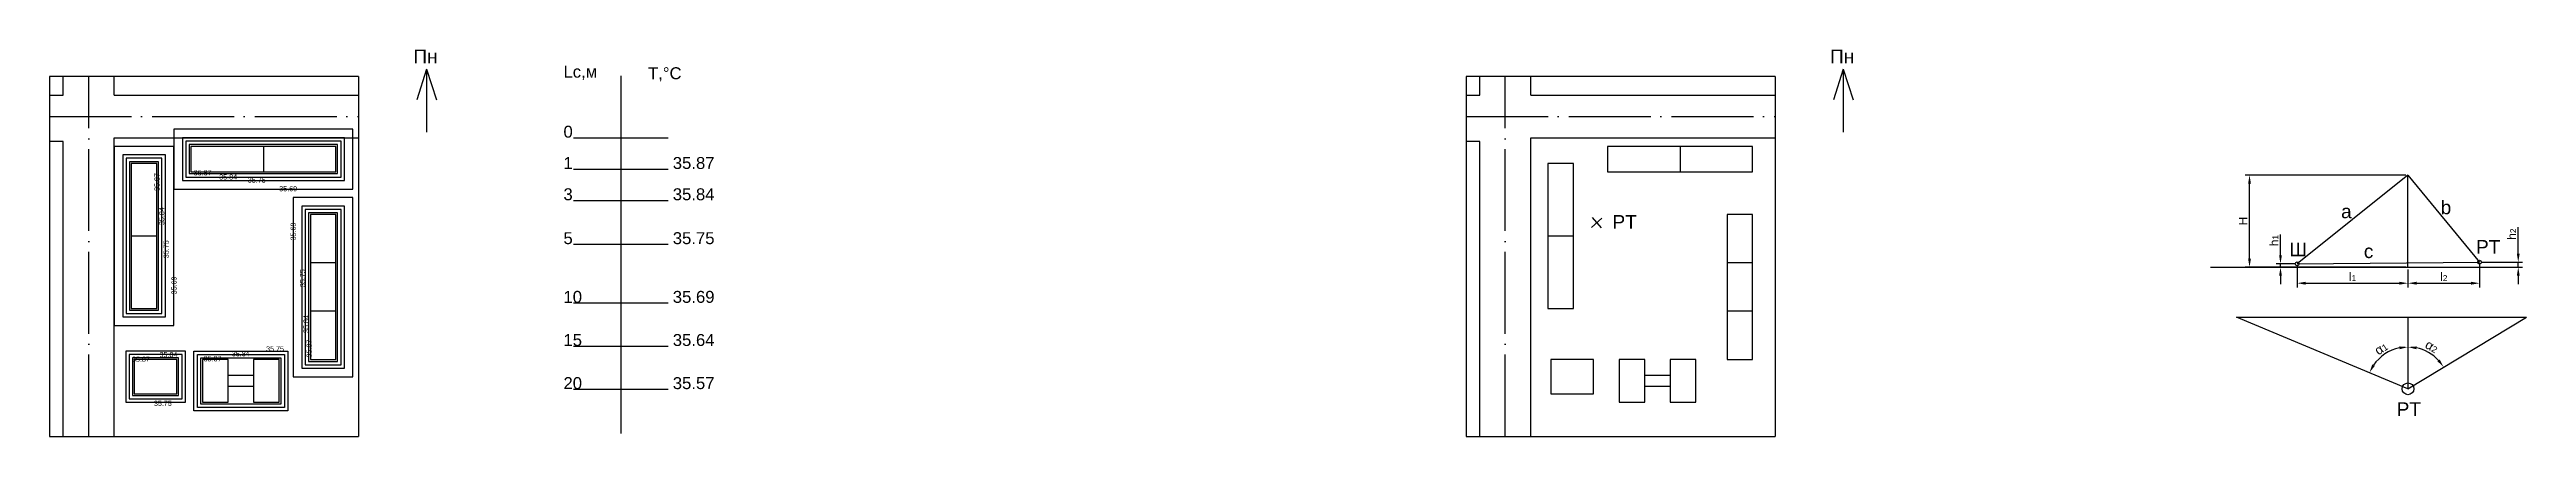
# Model space of a CAD drawing. Header units: millimetres. Extents: x 5083 to 5809, y 1337 to 1450.
import ezdxf

# ---------------------------------------------------------------- set-up
doc = ezdxf.new("R2010")
doc.units = ezdxf.units.MM
doc.linetypes.add('ACAD_ISO04W100', pattern=[30, 24, -3, 0, -3])
doc.styles.get("Standard").update_dxf_attribs({"font": 'arial.ttf'})
doc.dimstyles.new('ISO-25', dxfattribs={"dimtxt": 2.5, "dimasz": 2.5, "dimexe": 1.25, "dimexo": 0.625, "dimtad": 1, "dimtxsty": 'Standard', "dimcen": 2.5, "dimadec": 0, "dimazin": 0, "dimtfac": 1, "dimtmove": 0, "dimatfit": 3, "dimfxl": 1, "dimarcsym": 0})

# ---------------------------------------------------------------- blocks, each defined once
blk = doc.blocks.new('*D2')
at = {"color": 0, "lineweight": -2, "transparency": 16777216}
for p, q in [((5806.79, 1390.11), (5806.79, 1397.87)), ((5796.08, 1387.61), (5808.04, 1387.61)), ((5806.79, 1386.11), (5806.79, 1387.61)), ((5796.08, 1386.11), (5808.04, 1386.11)), ((5806.79, 1383.61), (5806.79, 1381.11))]:
    blk.add_line(p, q, dxfattribs=at)
at = {"color": 0, "transparency": 16777216}
for points in [[(5806.37, 1390.11), (5807.21, 1390.11), (5806.79, 1387.61)], [(5806.37, 1383.61), (5807.21, 1383.61), (5806.79, 1386.11)]]:
    blk.add_solid(points, dxfattribs=at)
at = {"layer": 'Defpoints', "color": 0, "transparency": 16777216}
for p in [(5795.46, 1387.61), (5795.46, 1386.11), (5806.79, 1386.11)]:
    blk.add_point(p, dxfattribs=at)
at = {"color": 0, "transparency": 16777216, "insert": (5804.92, 1395.81), "char_height": 2.5, "attachment_point": 5, "rotation": 90}
blk.add_mtext('h{\\H0.7x;\\S^ 2;}', dxfattribs=at)
blk = doc.blocks.new('*D3')
at = {"color": 0, "lineweight": -2, "transparency": 16777216}
for p, q in [((5737.08, 1389.61), (5737.08, 1395.71)), ((5741.33, 1387.11), (5735.83, 1387.11)), ((5737.08, 1386.11), (5737.08, 1387.11)), ((5741.33, 1386.11), (5735.83, 1386.11)), ((5737.08, 1383.61), (5737.08, 1381.11))]:
    blk.add_line(p, q, dxfattribs=at)
at = {"color": 0, "transparency": 16777216}
for points in [[(5736.67, 1389.61), (5737.5, 1389.61), (5737.08, 1387.11)], [(5736.67, 1383.61), (5737.5, 1383.61), (5737.08, 1386.11)]]:
    blk.add_solid(points, dxfattribs=at)
at = {"layer": 'Defpoints', "color": 0, "transparency": 16777216}
for p in [(5741.96, 1387.11), (5737.08, 1386.11), (5741.96, 1386.11)]:
    blk.add_point(p, dxfattribs=at)
at = {"color": 0, "transparency": 16777216, "insert": (5735.21, 1393.91), "char_height": 2.5, "attachment_point": 5, "rotation": 90}
blk.add_mtext('h{\\H0.7x;\\S^ 1;}', dxfattribs=at)
blk = doc.blocks.new('*D4')
at = {"color": 0, "lineweight": -2, "transparency": 16777216}
for p, q in [((5741.96, 1386.48), (5741.96, 1380.18)), ((5744.46, 1381.43), (5771.96, 1381.43)), ((5774.46, 1385.48), (5774.46, 1380.18))]:
    blk.add_line(p, q, dxfattribs=at)
at = {"color": 0, "transparency": 16777216}
for points in [[(5744.46, 1381.85), (5744.46, 1381.01), (5741.96, 1381.43)], [(5771.96, 1381.85), (5771.96, 1381.01), (5774.46, 1381.43)]]:
    blk.add_solid(points, dxfattribs=at)
at = {"layer": 'Defpoints', "color": 0, "transparency": 16777216}
for p in [(5741.96, 1387.11), (5774.46, 1386.11), (5774.46, 1381.43)]:
    blk.add_point(p, dxfattribs=at)
at = {"color": 0, "transparency": 16777216, "insert": (5758.21, 1383.3), "char_height": 2.5, "attachment_point": 5}
blk.add_mtext('l{\\H0.7x;\\S^ 1;}', dxfattribs=at)
blk = doc.blocks.new('*D5')
at = {"color": 0, "lineweight": -2, "transparency": 16777216}
for p, q in [((5774.46, 1385.48), (5774.46, 1380.18)), ((5776.96, 1381.43), (5792.96, 1381.43)), ((5795.46, 1386.98), (5795.46, 1380.18))]:
    blk.add_line(p, q, dxfattribs=at)
at = {"color": 0, "transparency": 16777216}
for points in [[(5776.96, 1381.85), (5776.96, 1381.01), (5774.46, 1381.43)], [(5792.96, 1381.85), (5792.96, 1381.01), (5795.46, 1381.43)]]:
    blk.add_solid(points, dxfattribs=at)
at = {"layer": 'Defpoints', "color": 0, "transparency": 16777216}
for p in [(5795.46, 1387.61), (5774.46, 1386.11), (5795.46, 1381.43)]:
    blk.add_point(p, dxfattribs=at)
at = {"color": 0, "transparency": 16777216, "insert": (5784.96, 1383.3), "char_height": 2.5, "attachment_point": 5}
blk.add_mtext('l{\\H0.7x;\\S^ 2;}', dxfattribs=at)
blk = doc.blocks.new('*D6')
at = {"color": 0, "lineweight": -2, "transparency": 16777216}
for p, q in [((5773.83, 1413.11), (5726.76, 1413.11)), ((5728.01, 1388.61), (5728.01, 1410.61)), ((5773.83, 1386.11), (5726.76, 1386.11))]:
    blk.add_line(p, q, dxfattribs=at)
at = {"color": 0, "transparency": 16777216}
for points in [[(5727.59, 1410.61), (5728.42, 1410.61), (5728.01, 1413.11)], [(5727.59, 1388.61), (5728.42, 1388.61), (5728.01, 1386.11)]]:
    blk.add_solid(points, dxfattribs=at)
at = {"layer": 'Defpoints', "color": 0, "transparency": 16777216}
for p in [(5728.01, 1413.11), (5774.46, 1413.11), (5774.46, 1386.11)]:
    blk.add_point(p, dxfattribs=at)
at = {"color": 0, "transparency": 16777216, "insert": (5726.13, 1399.61), "char_height": 2.5, "attachment_point": 5, "rotation": 90}
blk.add_mtext('H', dxfattribs=at)
blk = doc.blocks.new('*D7')
at = {"color": 0, "lineweight": -2, "transparency": 16777216}
blk.add_arc((5774.46, 1350.5), 12.24, 42.87614, 78.27642, dxfattribs=at)
at = {"color": 0, "transparency": 16777216}
for points in [[(5776.9, 1362.07), (5776.99, 1362.9), (5774.46, 1362.74)], [(5783.76, 1359.08), (5783.1, 1358.58), (5784.93, 1356.83)]]:
    blk.add_solid(points, dxfattribs=at)
at = {"layer": 'Defpoints', "color": 0, "transparency": 16777216}
for p in [(5774.46, 1371.5), (5809.2, 1371.5), (5782.2, 1359.98), (5774.46, 1350.5), (5774.46, 1350.5)]:
    blk.add_point(p, dxfattribs=at)
at = {"color": 0, "transparency": 16777216, "insert": (5781.46, 1362.9), "char_height": 2.5, "attachment_point": 5, "rotation": 330.57628}
blk.add_mtext('{\\H1.08333x;α\\H0.7x;\\S^ 2;}', dxfattribs=at)
blk = doc.blocks.new('*D8')
at = {"color": 0, "lineweight": -2, "transparency": 16777216}
blk.add_arc((5774.46, 1350.5), 12.24, 101.72358, 145.59992, dxfattribs=at)
at = {"color": 0, "transparency": 16777216}
for points in [[(5771.93, 1362.9), (5772.02, 1362.07), (5774.46, 1362.74)], [(5764.73, 1357.21), (5763.99, 1357.61), (5763.17, 1355.22)]]:
    blk.add_solid(points, dxfattribs=at)
at = {"layer": 'Defpoints', "color": 0, "transparency": 16777216}
for p in [(5724.2, 1371.5), (5774.46, 1371.5), (5769.79, 1361.81), (5774.46, 1350.5), (5774.46, 1350.5)]:
    blk.add_point(p, dxfattribs=at)
at = {"color": 0, "transparency": 16777216, "insert": (5766.57, 1362.35), "char_height": 2.5, "attachment_point": 5, "rotation": 33.66175}
blk.add_mtext('{\\H1.08333x;α\\H0.7x;\\S^ 1;}', dxfattribs=at)

msp = doc.modelspace()

# ---------------------------------------------------------------- linework, layer by layer
for points in [[(5173.566, 1441.962), (5082.977, 1441.962)], [(5082.977, 1441.962), (5082.977, 1336.534)], [(5086.95, 1436.534), (5086.95, 1441.962)], [(5101.95, 1436.534), (5101.95, 1441.962)], [(5173.566, 1441.962), (5173.566, 1336.534)], [(5193.548, 1444.187), (5190.669, 1435.143)], [(5193.548, 1444.187), (5193.548, 1425.705)], [(5193.548, 1444.187), (5196.427, 1435.143)], [(5250.446, 1442.182), (5250.446, 1337.399)], [(5588.924, 1441.962), (5498.336, 1441.962)], [(5498.336, 1441.962), (5498.336, 1336.534)], [(5502.308, 1436.534), (5502.308, 1441.962)], [(5517.308, 1436.534), (5517.308, 1441.962)], [(5588.924, 1441.962), (5588.924, 1336.534)], [(5608.906, 1444.187), (5606.027, 1435.143)], [(5608.906, 1444.187), (5608.906, 1425.705)], [(5608.906, 1444.187), (5611.786, 1435.143)], [(5082.977, 1436.534), (5086.95, 1436.534)], [(5101.95, 1436.534), (5173.566, 1436.534)], [(5498.336, 1436.534), (5502.308, 1436.534)], [(5517.308, 1436.534), (5588.924, 1436.534)], [(5101.95, 1336.534), (5101.95, 1424.034), (5173.566, 1424.034)], [(5264.319, 1423.948), (5236.573, 1423.948)], [(5517.308, 1336.534), (5517.308, 1424.034), (5588.924, 1424.034)], [(5086.95, 1422.975), (5082.977, 1422.975)], [(5086.95, 1336.534), (5086.95, 1422.975)], [(5101.95, 1336.534), (5101.95, 1419.452)], [(5502.308, 1422.975), (5498.336, 1422.975)], [(5502.308, 1336.534), (5502.308, 1422.975)], [(5264.319, 1414.78), (5236.573, 1414.78)], [(5774.46, 1413.108), (5741.96, 1387.108)], [(5774.46, 1386.108), (5774.46, 1413.108)], [(5774.46, 1413.108), (5795.46, 1387.608)], [(5264.319, 1405.612), (5236.573, 1405.612)], [(5535.079, 1397.794), (5538.097, 1400.528)], [(5535.221, 1400.67), (5537.955, 1397.653)], [(5264.319, 1392.749), (5236.573, 1392.749)], [(5741.96, 1387.108), (5795.46, 1387.608)], [(5716.608, 1386.108), (5803.776, 1386.108)], [(5264.319, 1375.548), (5236.573, 1375.548)], [(5724.2, 1371.498), (5809.2, 1371.498)], [(5774.46, 1350.498), (5724.2, 1371.498)], [(5774.46, 1371.498), (5774.46, 1350.498)], [(5774.46, 1350.498), (5809.2, 1371.498)], [(5264.319, 1362.911), (5236.573, 1362.911)], [(5264.319, 1350.274), (5236.573, 1350.274)], [(5082.977, 1336.534), (5173.566, 1336.534)], [(5498.336, 1336.534), (5588.924, 1336.534)]]:
    msp.add_lwpolyline(points)
at = {"linetype": 'ACAD_ISO04W100'}
for points in [[(5094.45, 1336.534), (5094.45, 1441.962)], [(5509.808, 1336.534), (5509.808, 1441.962)], [(5082.977, 1430.284), (5173.566, 1430.284)], [(5498.336, 1430.284), (5588.924, 1430.284)]]:
    msp.add_lwpolyline(points, dxfattribs=at)
for points in [[(5171.95, 1426.534), (5119.45, 1426.534), (5119.45, 1409.034), (5171.95, 1409.034)], [(5169.45, 1424.034), (5121.95, 1424.034), (5121.95, 1411.534), (5169.45, 1411.534)], [(5101.95, 1421.534), (5101.95, 1369.034), (5119.45, 1369.034), (5119.45, 1421.534)], [(5104.45, 1419.034), (5104.45, 1371.534), (5116.95, 1371.534), (5116.95, 1419.034)], [(5105.45, 1418.034), (5105.45, 1372.534), (5115.95, 1372.534), (5115.95, 1418.034)], [(5106.45, 1417.034), (5106.45, 1373.534), (5114.95, 1373.534), (5114.95, 1417.034)], [(5168.45, 1423.034), (5122.95, 1423.034), (5122.95, 1412.534), (5168.45, 1412.534)], [(5167.45, 1422.034), (5123.95, 1422.034), (5123.95, 1413.534), (5167.45, 1413.534)], [(5154.45, 1406.534), (5154.45, 1354.034), (5171.95, 1354.034), (5171.95, 1406.534)], [(5156.95, 1404.034), (5156.95, 1356.534), (5169.45, 1356.534), (5169.45, 1404.034)], [(5157.95, 1403.034), (5157.95, 1357.534), (5168.45, 1357.534), (5168.45, 1403.034)], [(5158.95, 1402.034), (5158.95, 1358.534), (5167.45, 1358.534), (5167.45, 1402.034)], [(5105.325, 1346.534), (5122.825, 1346.534), (5122.825, 1361.534), (5105.325, 1361.534)], [(5106.325, 1347.534), (5121.825, 1347.534), (5121.825, 1360.534), (5106.325, 1360.534)], [(5107.325, 1348.534), (5120.825, 1348.534), (5120.825, 1359.534), (5107.325, 1359.534)], [(5125.325, 1361.534), (5152.825, 1361.534), (5152.825, 1344.034), (5125.325, 1344.034)], [(5126.325, 1360.534), (5151.825, 1360.534), (5151.825, 1345.034), (5126.325, 1345.034)], [(5127.325, 1359.534), (5150.825, 1359.534), (5150.825, 1346.034), (5127.325, 1346.034)]]:
    msp.add_lwpolyline(points, close=True)
at = {"color": 3}
for points in [[(5106.95, 1416.534), (5106.95, 1374.034), (5114.45, 1374.034), (5114.45, 1416.534), (5106.95, 1416.534)], [(5166.95, 1421.534), (5124.45, 1421.534), (5124.45, 1414.034), (5166.95, 1414.034), (5166.95, 1421.534)], [(5145.7, 1421.534), (5145.7, 1414.034)], [(5522.308, 1416.534), (5522.308, 1374.034), (5529.808, 1374.034), (5529.808, 1416.534), (5522.308, 1416.534)], [(5582.308, 1421.534), (5539.808, 1421.534), (5539.808, 1414.034), (5582.308, 1414.034), (5582.308, 1421.534)], [(5561.058, 1421.534), (5561.058, 1414.034)], [(5106.95, 1395.284), (5114.45, 1395.284)], [(5159.45, 1401.534), (5159.45, 1359.034), (5166.95, 1359.034), (5166.95, 1401.534), (5159.45, 1401.534)], [(5522.308, 1395.284), (5529.808, 1395.284)], [(5574.808, 1401.534), (5574.808, 1359.034), (5582.308, 1359.034), (5582.308, 1401.534), (5574.808, 1401.534)], [(5166.95, 1387.374), (5159.45, 1387.374)], [(5582.308, 1387.374), (5574.808, 1387.374)], [(5166.95, 1373.194), (5159.45, 1373.194)], [(5582.308, 1373.194), (5574.808, 1373.194)], [(5107.825, 1349.034), (5120.325, 1349.034), (5120.325, 1359.034), (5107.825, 1359.034), (5107.825, 1349.034)], [(5127.825, 1359.034), (5127.825, 1346.534), (5135.325, 1346.534), (5135.325, 1359.034), (5127.825, 1359.034)], [(5142.825, 1359.034), (5142.825, 1346.534), (5150.325, 1346.534), (5150.325, 1359.034), (5142.825, 1359.034)], [(5523.184, 1349.034), (5535.684, 1349.034), (5535.684, 1359.034), (5523.184, 1359.034), (5523.184, 1349.034)], [(5543.184, 1359.034), (5543.184, 1346.534), (5550.684, 1346.534), (5550.684, 1359.034), (5543.184, 1359.034)], [(5558.184, 1359.034), (5558.184, 1346.534), (5565.684, 1346.534), (5565.684, 1359.034), (5558.184, 1359.034)], [(5135.325, 1354.477), (5142.825, 1354.477)], [(5135.325, 1351.231), (5142.825, 1351.231)], [(5550.684, 1354.477), (5558.184, 1354.477)], [(5550.684, 1351.231), (5558.184, 1351.231)]]:
    msp.add_lwpolyline(points, dxfattribs=at)
for centre, radius in [((5741.96, 1387.108), 0.548), ((5795.46, 1387.608), 0.548), ((5774.46, 1350.498), 1.729)]:
    msp.add_circle(centre, radius)

# ---------------------------------------------------------------- texts
at = {"attachment_point": 1}
for s, width, insert, char_height in [('Пн', 6.66269, (5189.636, 1449.89), 4), ('Пн', 6.66269, (5604.995, 1449.89), 4), ('Lc,м', 7.16226, (5233.661, 1445.167), 3.5), ('Т,%%DС', 7.16226, (5258.459, 1444.701), 3.5), ('0', 4.03207, (5233.661, 1427.577), 3.5), ('1', 4.03207, (5233.661, 1418.41), 3.5), ('35.87', 4.03207, (5265.712, 1418.41), 3.5), ('3', 4.03207, (5233.661, 1409.242), 3.5), ('35.84', 4.03207, (5265.712, 1409.242), 3.5), ('а', 6.66269, (5754.846, 1404.469), 4), ('b', 6.66269, (5784.032, 1405.645), 4), ('5', 4.03207, (5233.661, 1396.379), 3.5), ('35.75', 4.03207, (5265.712, 1396.379), 3.5), ('РТ', 6.66269, (5541.217, 1401.396), 4), ('Ш', 6.66269, (5739.694, 1393.295), 4), ('с', 6.66269, (5761.52, 1392.798), 4), ('РТ', 6.66269, (5794.411, 1394.088), 4), ('10', 4.03207, (5233.661, 1379.178), 3.5), ('35.69', 4.03207, (5265.712, 1379.178), 3.5), ('15', 4.03207, (5233.661, 1366.541), 3.5), ('35.64', 4.03207, (5265.712, 1366.541), 3.5), ('20', 4.03207, (5233.661, 1353.904), 3.5), ('35.57', 4.03207, (5265.712, 1353.904), 3.5), ('РТ', 6.66269, (5771.142, 1346.542), 4)]:
    msp.add_mtext_dynamic_manual_height_columns(s, width=width, gutter_width=12.5, heights=[0], dxfattribs=dict(at, insert=insert, char_height=char_height))
at = {"color": 30, "true_color": 0xf26722, "char_height": 1.5, "attachment_point": 1, "rotation": 90}
for s, insert in [('35.87', (5113.727, 1408.456)), ('35.84', (5115.128, 1398.454)), ('35.69', (5153.652, 1393.969)), ('35.75', (5116.41, 1388.745)), ('35.69', (5118.723, 1378.154)), ('35.75', (5156.417, 1380.284)), ('35.84', (5157.417, 1366.839)), ('35.87', (5158.334, 1359.653))]:
    msp.add_mtext_dynamic_manual_height_columns(s, width=4.03207, gutter_width=12.5, heights=[0], dxfattribs=dict(at, insert=insert))
at = {"color": 30, "true_color": 0xf26722, "char_height": 1.5, "attachment_point": 1}
for s, insert in [('35.87', (5125.228, 1414.529)), ('35.84', (5132.723, 1413.32)), ('35.75', (5141.102, 1412.398)), ('35.69', (5150.327, 1409.874)), ('35.87', (5107.143, 1359.917)), ('35.84', (5115.219, 1361.235)), ('35.87', (5128.147, 1360.029)), ('35.84', (5136.422, 1361.529)), ('35.75', (5146.469, 1362.95)), ('35.75', (5113.58, 1346.984))]:
    msp.add_mtext_dynamic_manual_height_columns(s, width=4.03207, gutter_width=12.5, heights=[0], dxfattribs=dict(at, insert=insert))

# ---------------------------------------------------------------- dimensions: what is measured, and where the dimension line sits
dim = msp.add_linear_dim(base=(5728.006, 1413.108), p1=(5774.46, 1386.108), p2=(5774.46, 1413.108), angle=90, text='H', dimstyle='ISO-25')
dim.commit()
dim.dimension.update_dxf_attribs({"geometry": '*D6', "text_midpoint": (5726.131, 1399.608)})
for base, p1, p2, text, picture, middle in [((5737.085, 1386.108), (5741.96, 1387.108), (5741.96, 1386.108), 'h{\\H0.7x;\\S^ 1;}', '*D3', (5737.085, 1393.911)), ((5806.792, 1386.108), (5795.46, 1387.608), (5795.46, 1386.108), 'h{\\H0.7x;\\S^ 2;}', '*D2', (5806.792, 1395.807))]:
    dim = msp.add_linear_dim(base=base, p1=p1, p2=p2, angle=90, text=text, dimstyle='ISO-25')
    dim.commit()
    dim.dimension.update_dxf_attribs({"geometry": picture, "text_midpoint": middle, "dimtype": 160})
for base, p1, p2, text, picture, middle in [((5774.46, 1381.429), (5741.96, 1387.108), (5774.46, 1386.108), 'l{\\H0.7x;\\S^ 1;}', '*D4', (5758.21, 1383.304)), ((5795.46, 1381.429), (5774.46, 1386.108), (5795.46, 1387.608), 'l{\\H0.7x;\\S^ 2;}', '*D5', (5784.96, 1383.304))]:
    dim = msp.add_linear_dim(base=base, p1=p1, p2=p2, text=text, dimstyle='ISO-25')
    dim.commit()
    dim.dimension.update_dxf_attribs({"geometry": picture, "text_midpoint": middle})
for base, line1, line2, text, picture, middle in [((5769.788, 1361.811), ((5774.46, 1350.498), (5724.2, 1371.498)), ((5774.46, 1371.498), (5774.46, 1350.498)), '{\\H1.08333x;α\\H0.7x;\\S^ 1;}', '*D8', (5766.566, 1362.351)), ((5782.201, 1359.979), ((5774.46, 1371.498), (5774.46, 1350.498)), ((5774.46, 1350.498), (5809.2, 1371.498)), '{\\H1.08333x;α\\H0.7x;\\S^ 2;}', '*D7', (5781.456, 1362.902))]:
    dim = msp.add_angular_dim_2l(base=base, line1=line1, line2=line2, text=text, dimstyle='ISO-25')
    dim.commit()
    dim.dimension.update_dxf_attribs({"geometry": picture, "text_midpoint": middle})

doc.saveas('drawing.dxf')
